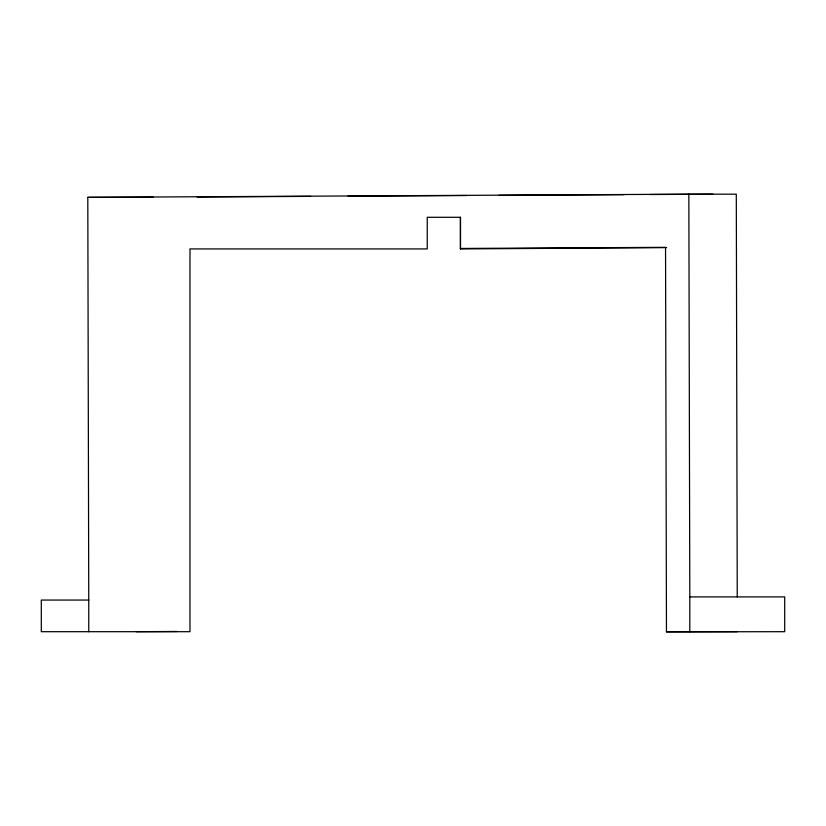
<?xml version="1.0" encoding="UTF-8"?>
<svg xmlns="http://www.w3.org/2000/svg" width="826" height="826" viewBox="0 0 826 826"><rect width="100%" height="100%" fill="white"/><g stroke="black" fill="none" stroke-linecap="round" stroke-linejoin="round"><path stroke-width="1.24" d="M666.613 247.624L460.454 248.925L460.454 217.29L427.238 217.29L427.238 248.925L189.98 248.925L189.98 631.694L41.3 631.694L41.3 600.058L88.754 600.058L88.754 631.694M88.754 600.058L87.804 197.342L688.843 194.182L736.296 194.182L737.246 596.899M153.306 197.238L87.804 197.342M197.156 197.001L310.638 196.381M348.035 196.175L466.68 195.525M498.925 195.349L624.022 194.668M649.814 194.523L713.003 194.182M460.433 248.461L665.549 247.335L666.468 631.818L737.246 631.694M136.197 631.694L177.177 631.477M666.468 631.818L784.7 631.694L784.7 596.899L689.803 596.899L688.843 194.182M689.803 596.899L689.803 631.694M460.454 217.29L460.454 248.925"/></g></svg>
